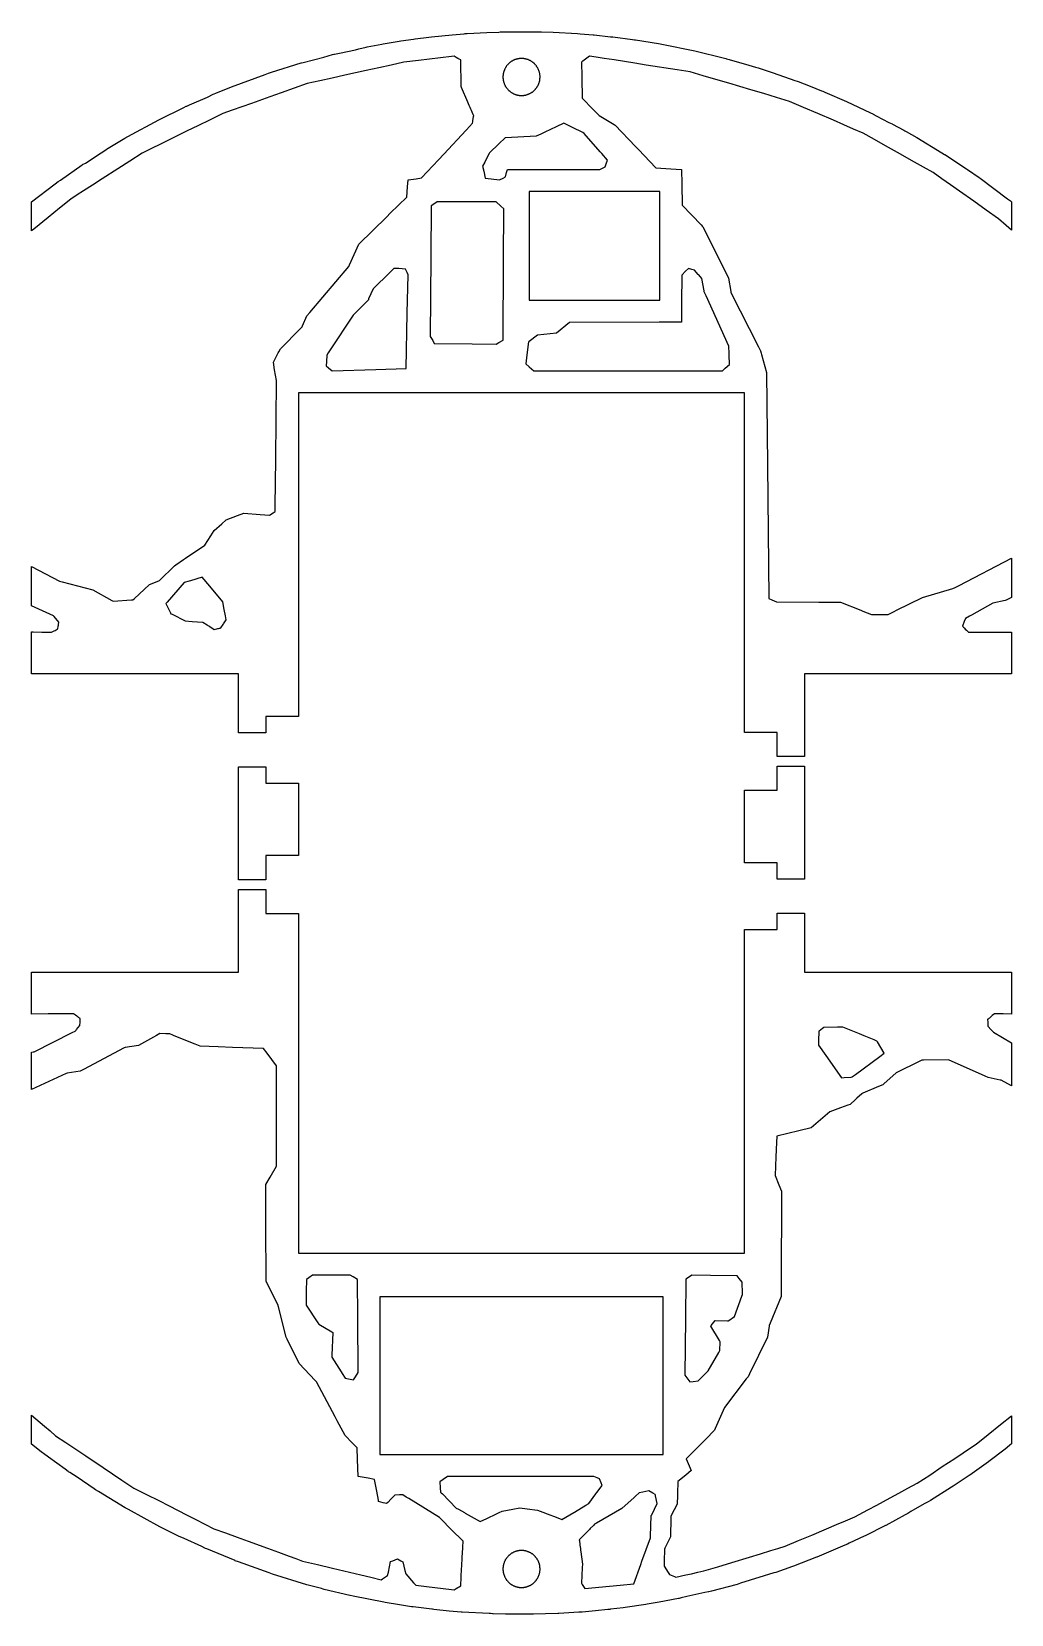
# Model space of a CAD drawing. Header units: millimetres. Extents: x -45 to 45, y -73 to 73.
import ezdxf

# ---------------------------------------------------------------- set-up
doc = ezdxf.new("R2010")
doc.units = ezdxf.units.MM
doc.layers.add('lower', color=7, linetype='Continuous')

msp = doc.modelspace()

# ---------------------------------------------------------------- linework, layer by layer
at = {"layer": 'lower'}
for points in [[(-42.83, 58.69), (-42.56, 58.89), (-42.36, 59.03), (-40.37, 60.42), (-40.33, 60.45), (-40.05, 60.6), (-38.62, 61.52), (-38.19, 61.82), (-38.03, 61.92), (-37.96, 61.96), (-36.44, 62.87), (-36.15, 63.02), (-33.33, 64.57), (-31.03, 65.7), (-30.79, 65.82), (-30.75, 65.83), (-30.49, 65.93), (-28.86, 66.66), (-28.31, 66.92), (-28.22, 66.96), (-28.07, 67.02), (-26.65, 67.6), (-23.56, 68.73), (-23.24, 68.85), (-22.96, 68.94), (-20.24, 69.79), (-20.22, 69.79), (-20.06, 69.82), (-18.15, 70.33), (-17.36, 70.56), (-17.23, 70.59), (-17.18, 70.6), (-16.87, 70.66), (-16.71, 70.68), (-15.26, 71), (-14.93, 71.09), (-14.28, 71.24), (-14.17, 71.27), (-12.84, 71.52), (-12.7, 71.55), (-11.25, 71.79), (-11.1, 71.81), (-9.91, 71.98), (-9.79, 72), (-9.76, 72), (-8.51, 72.16), (-8.28, 72.19), (-6.37, 72.38), (-5.28, 72.47), (-5.19, 72.48), (-4.99, 72.49), (-3.18, 72.59), (-2.07, 72.63), (-1.95, 72.64), (-0.85, 72.66), (-0.74, 72.66), (0.38, 72.66), (0.49, 72.66), (1.6, 72.65), (1.72, 72.64), (1.83, 72.64), (2.92, 72.61), (5.15, 72.48), (5.38, 72.46), (6.57, 72.37), (6.69, 72.36), (8.19, 72.2), (8.35, 72.18), (8.38, 72.18), (10.19, 71.94), (10.37, 71.92), (10.47, 71.9), (12.58, 71.57), (12.89, 71.5), (15.92, 70.9), (15.93, 70.89), (18.64, 70.23), (18.78, 70.2), (18.82, 70.18), (19.09, 70.09), (20.89, 69.57), (21.51, 69.41), (21.61, 69.38), (21.75, 69.33), (23.12, 68.89), (25.11, 68.18), (25.31, 68.11), (25.43, 68.07), (26.53, 67.65), (27.56, 67.23), (27.67, 67.19), (27.87, 67.1), (29.87, 66.24), (32.05, 65.21), (32.27, 65.11), (32.31, 65.08), (32.58, 64.93), (33.73, 64.33), (34.04, 64.2), (34.09, 64.17), (35.11, 63.62), (35.22, 63.56), (35.33, 63.5), (36.33, 62.93), (38.61, 61.55), (38.87, 61.39), (38.89, 61.38), (40.89, 60.06), (40.98, 60), (42.03, 59.27), (42.14, 59.2), (44.65, 57.32), (44.91, 57.13), (45, 57.05), (45, 54.44), (44.52, 54.86), (43.83, 55.46), (42.68, 56.28), (41.54, 57.09), (40.24, 58.01), (39.4, 58.6), (38.61, 59.16), (37.82, 59.72), (36.93, 60.22), (36.39, 60.53), (35.84, 60.84), (34.82, 61.41), (33.44, 62.19), (32.42, 62.76), (31.39, 63.34), (30.5, 63.72), (29.6, 64.11), (28.66, 64.52), (27.21, 65.15), (25.92, 65.7), (24.63, 66.26), (23.43, 66.62), (22.26, 66.97), (21.07, 67.32), (19.04, 67.92), (17.86, 68.27), (16.68, 68.62), (15.49, 68.97), (14.29, 69.16), (11.46, 69.6), (10.42, 69.76), (9.45, 69.91), (8.52, 70.06), (7.6, 70.2), (7.03, 70.29), (6.46, 70.38), (6.26, 70.41), (6.01, 70.23), (5.89, 70.14), (5.76, 70.05), (5.64, 69.96), (5.58, 69.92), (5.51, 69.87), (5.54, 68.5), (5.54, 68.33), (5.54, 68.17), (5.54, 68.01), (5.55, 67.86), (5.55, 67.71), (5.55, 67.56), (5.56, 67.42), (5.56, 67.28), (5.56, 67.14), (5.56, 67), (5.57, 66.86), (5.57, 66.72), (5.57, 66.63), (5.57, 66.54), (6.59, 65.52), (6.65, 65.45), (6.99, 65.11), (7.14, 64.96), (8.5, 64.15), (8.6, 64.08), (10.47, 62.13), (10.74, 61.84), (12.33, 60.17), (13.73, 60.07), (14.7, 60), (14.73, 58.66), (14.77, 56.72), (16.5, 54.92), (16.64, 54.78), (16.66, 54.75), (18.85, 50.36), (19.02, 50.02), (19.22, 48.79), (19.23, 48.7), (21.76, 43.73), (21.96, 43.34), (22.02, 43.15), (22.06, 43.01), (22.51, 41.38), (22.59, 32.9), (22.71, 20.6), (23, 20.48), (23.43, 20.3), (27.31, 20.29), (27.74, 20.29), (29.3, 20.29), (31.16, 19.55), (31.36, 19.46), (32.16, 19.15), (32.79, 19.15), (33.69, 19.15), (34.24, 19.42), (34.46, 19.53), (36.83, 20.71), (39.62, 21.54), (39.84, 21.61), (40.22, 21.81), (45, 24.33), (45, 20.7), (44.65, 20.52), (44.51, 20.45), (44.42, 20.43), (43.3, 20.19), (41.33, 19.09), (41.15, 18.99), (40.8, 18.79), (40.67, 18.5), (40.5, 18.08), (40.54, 18.04), (40.54, 18.04), (40.56, 18.02), (40.58, 17.99), (40.63, 17.95), (40.69, 17.89), (40.77, 17.81), (40.88, 17.7), (41.06, 17.52), (43.38, 17.53), (45, 17.53), (45, 13.7), (26, 13.7), (26, 11.75), (26, 11.68), (26, 11.61), (26, 10.31), (26, 10.21), (26, 10.11), (26, 10), (26, 9.25), (26, 9.14), (26, 9.03), (26, 8.57), (26, 8.46), (26, 8.35), (26, 8.23), (26, 7.96), (26, 7.85), (26, 7.74), (26, 7.63), (26, 7.47), (26, 7.36), (26, 7.26), (26, 7.15), (26, 7.06), (26, 6.95), (26, 6.85), (26, 6.8), (26, 6.7), (26, 6.6), (26, 6.51), (26, 6.48), (26, 6.39), (26, 6.3), (26, 6.29), (26, 6.2), (26, 6.11), (26, 6.1), (23.71, 6.1), (23.5, 6.1), (23.5, 6.11), (23.5, 6.19), (23.5, 6.19), (23.5, 6.28), (23.5, 6.28), (23.5, 6.37), (23.5, 6.38), (23.5, 6.46), (23.5, 6.48), (23.5, 6.56), (23.5, 6.58), (23.5, 6.66), (23.5, 6.69), (23.5, 6.77), (23.5, 6.8), (23.5, 6.88), (23.5, 6.93), (23.5, 7), (23.5, 7.06), (23.5, 7.13), (23.5, 7.21), (23.5, 7.28), (23.5, 7.37), (23.5, 7.43), (23.5, 7.55), (23.5, 7.61), (23.5, 7.76), (23.5, 7.8), (23.5, 7.99), (23.5, 8.02), (23.5, 8.26), (23.5, 8.27), (23.5, 8.32), (21.09, 8.32), (20.5, 8.32), (20.5, 8.79), (20.5, 9.36), (20.5, 9.91), (20.5, 10.44), (20.5, 10.94), (20.5, 11.42), (20.5, 28.69), (20.5, 28.87), (20.5, 29), (20.5, 29.11), (20.5, 29.19), (20.5, 29.26), (20.5, 29.31), (20.5, 29.36), (20.5, 29.4), (20.5, 29.43), (20.5, 29.46), (20.5, 29.48), (20.5, 29.51), (20.5, 29.52), (20.5, 29.54), (20.5, 29.56), (20.5, 29.57), (20.5, 29.58), (20.5, 29.59), (20.5, 29.6), (20.5, 29.61), (20.5, 29.61), (20.5, 29.95), (20.5, 39.5), (12.74, 39.5), (0.8, 39.5), (0.59, 39.5), (-20.5, 39.5), (-20.5, 29.95), (-20.5, 29.54), (-20.5, 29.52), (-20.5, 29.51), (-20.5, 29.5), (-20.5, 29.48), (-20.5, 29.46), (-20.5, 29.43), (-20.5, 29.4), (-20.5, 29.37), (-20.5, 29.33), (-20.5, 29.28), (-20.5, 29.22), (-20.5, 29.15), (-20.5, 29.06), (-20.5, 28.93), (-20.5, 28.77), (-20.5, 28.53), (-20.5, 28.17), (-20.5, 27.54), (-20.5, 26.2), (-20.5, 21.37), (-20.5, 9.77), (-22.16, 9.77), (-23.5, 9.77), (-23.5, 9.44), (-23.5, 9.34), (-23.5, 8.98), (-23.5, 8.8), (-23.5, 8.65), (-23.5, 8.44), (-23.5, 8.4), (-23.5, 8.28), (-24.6, 8.28), (-26, 8.28), (-26, 8.36), (-26, 8.4), (-26, 8.59), (-26, 8.76), (-26, 8.92), (-26, 9.24), (-26, 9.44), (-26, 9.63), (-26, 9.79), (-26, 10.82), (-26, 11), (-26, 11.15), (-26, 11.29), (-26, 13.7), (-45, 13.7), (-45, 17.55), (-44.86, 17.55), (-44.05, 17.53), (-43.18, 17.51), (-42.99, 17.61), (-42.92, 17.65), (-42.85, 17.69), (-42.74, 17.75), (-42.65, 17.8), (-42.58, 17.83), (-42.55, 18.08), (-42.54, 18.16), (-42.54, 18.2), (-42.54, 18.22), (-42.51, 18.43), (-42.94, 18.96), (-42.97, 19), (-42.98, 19.01), (-45, 19.93), (-45, 23.56), (-42.43, 22.2), (-42.21, 22.14), (-39.37, 21.41), (-37.64, 20.44), (-37.51, 20.37), (-35.82, 20.48), (-35.69, 20.49), (-35.58, 20.59), (-34.18, 21.91), (-33.33, 22.25), (-33.26, 22.28), (-31.87, 23.6), (-31.76, 23.71), (-31.05, 24.19), (-30.86, 24.31), (-29.1, 25.5), (-28.55, 26.37), (-28.23, 26.86), (-27.53, 27.48), (-27.13, 27.83), (-26.09, 28.22), (-25.5, 28.45), (-24, 28.34), (-23.16, 28.28), (-22.82, 28.48), (-22.62, 28.6), (-22.62, 29.08), (-22.58, 33.42), (-22.51, 40.63), (-22.68, 41.61), (-22.79, 42.3), (-22.34, 43.16), (-22.3, 43.25), (-22.15, 43.53), (-20.3, 45.42), (-20.15, 45.56), (-20.12, 45.64), (-19.72, 46.56), (-19.44, 46.88), (-15.85, 51.09), (-15.79, 51.24), (-14.93, 53.15), (-12.37, 55.67), (-12.05, 55.98), (-10.54, 57.47), (-10.46, 58.41), (-10.4, 59.05), (-9.68, 59.15), (-9.18, 59.23), (-7.63, 60.89), (-7.14, 61.41), (-5.08, 63.62), (-5.05, 63.66), (-4.5, 64.25), (-4.48, 64.38), (-4.46, 64.47), (-4.4, 64.86), (-4.39, 64.95), (-4.43, 65.03), (-4.47, 65.12), (-4.53, 65.27), (-4.6, 65.42), (-4.66, 65.56), (-4.73, 65.71), (-4.8, 65.87), (-4.86, 66.02), (-4.93, 66.18), (-5.52, 67.52), (-5.53, 67.64), (-5.53, 67.77), (-5.53, 67.89), (-5.54, 68.01), (-5.54, 68.14), (-5.54, 68.26), (-5.54, 68.39), (-5.55, 68.52), (-5.55, 68.65), (-5.55, 68.79), (-5.56, 68.92), (-5.56, 69.07), (-5.58, 70.06), (-5.72, 70.14), (-5.85, 70.21), (-5.99, 70.29), (-6.2, 70.41), (-6.42, 70.39), (-7.43, 70.27), (-8.44, 70.14), (-9.47, 70.02), (-10.8, 69.86), (-11.96, 69.6), (-13.11, 69.35), (-14.26, 69.09), (-16.23, 68.66), (-17.38, 68.4), (-18.53, 68.15), (-19.69, 67.89), (-20.89, 67.47), (-22.08, 67.05), (-23.11, 66.68), (-24.8, 66.08), (-25.69, 65.77), (-26.57, 65.46), (-27.45, 65.14), (-28.59, 64.58), (-29.73, 64.02), (-30.7, 63.54), (-32.31, 62.75), (-33.16, 62.33), (-34, 61.92), (-34.84, 61.51), (-35.97, 60.78), (-37.09, 60.06), (-38.51, 59.15), (-39.41, 58.58), (-40.25, 58.04), (-40.82, 57.67), (-41.41, 57.29), (-42.45, 56.45), (-43.49, 55.61), (-44.8, 54.54), (-45, 54.38), (-45, 57.04), (-42.83, 58.69)], [(-1.29, 69.6), (-1.32, 69.57), (-1.35, 69.54), (-1.37, 69.51), (-1.4, 69.47), (-1.42, 69.44), (-1.44, 69.4), (-1.46, 69.37), (-1.48, 69.33), (-1.5, 69.29), (-1.52, 69.25), (-1.54, 69.22), (-1.56, 69.18), (-1.57, 69.14), (-1.59, 69.1), (-1.6, 69.06), (-1.62, 69.02), (-1.63, 68.98), (-1.64, 68.94), (-1.65, 68.9), (-1.66, 68.86), (-1.67, 68.82), (-1.68, 68.77), (-1.68, 68.73), (-1.69, 68.69), (-1.69, 68.65), (-1.7, 68.6), (-1.7, 68.57), (-1.7, 68.52), (-1.7, 68.48), (-1.7, 68.44), (-1.7, 68.4), (-1.69, 68.35), (-1.69, 68.31), (-1.68, 68.27), (-1.68, 68.23), (-1.67, 68.18), (-1.66, 68.15), (-1.65, 68.1), (-1.64, 68.06), (-1.63, 68.02), (-1.62, 67.98), (-1.6, 67.94), (-1.59, 67.9), (-1.58, 67.86), (-1.56, 67.82), (-1.54, 67.78), (-1.52, 67.75), (-1.5, 67.71), (-1.49, 67.67), (-1.46, 67.63), (-1.44, 67.6), (-1.42, 67.56), (-1.4, 67.53), (-1.37, 67.49), (-1.35, 67.46), (-1.32, 67.43), (-1.29, 67.4), (-1.26, 67.36), (-1.24, 67.33), (-1.2, 67.3), (-1.18, 67.27), (-1.14, 67.24), (-1.11, 67.22), (-1.08, 67.19), (-1.05, 67.16), (-1.01, 67.14), (-0.98, 67.11), (-0.94, 67.09), (-0.91, 67.06), (-0.87, 67.04), (-0.84, 67.02), (-0.8, 67), (-0.76, 66.98), (-0.72, 66.96), (-0.69, 66.95), (-0.65, 66.93), (-0.61, 66.91), (-0.57, 66.9), (-0.53, 66.88), (-0.49, 66.87), (-0.45, 66.86), (-0.41, 66.85), (-0.37, 66.84), (-0.32, 66.83), (-0.28, 66.82), (-0.24, 66.82), (-0.2, 66.81), (-0.16, 66.81), (-0.12, 66.8), (-0.07, 66.8), (-0.03, 66.8), (0.01, 66.8), (0.05, 66.8), (0.1, 66.8), (0.14, 66.81), (0.18, 66.81), (0.22, 66.81), (0.26, 66.82), (0.3, 66.83), (0.35, 66.84), (0.39, 66.84), (0.43, 66.86), (0.47, 66.87), (0.51, 66.88), (0.55, 66.89), (0.59, 66.91), (0.63, 66.92), (0.67, 66.94), (0.71, 66.95), (0.75, 66.97), (0.78, 66.99), (0.82, 67.01), (0.86, 67.03), (0.89, 67.05), (0.93, 67.08), (0.96, 67.1), (1, 67.12), (1.03, 67.15), (1.06, 67.17), (1.1, 67.2), (1.13, 67.23), (1.16, 67.26), (1.19, 67.29), (1.22, 67.32), (1.25, 67.35), (1.28, 67.38), (1.3, 67.41), (1.33, 67.45), (1.36, 67.48), (1.38, 67.51), (1.41, 67.55), (1.43, 67.58), (1.45, 67.62), (1.47, 67.66), (1.49, 67.69), (1.52, 67.73), (1.53, 67.76), (1.55, 67.81), (1.57, 67.84), (1.58, 67.88), (1.6, 67.92), (1.61, 67.96), (1.63, 68), (1.64, 68.04), (1.65, 68.08), (1.66, 68.13), (1.67, 68.16), (1.67, 68.21), (1.68, 68.25), (1.69, 68.29), (1.69, 68.33), (1.69, 68.38), (1.7, 68.42), (1.7, 68.46), (1.7, 68.5), (1.7, 68.54), (1.7, 68.58), (1.7, 68.62), (1.69, 68.67), (1.69, 68.7), (1.68, 68.75), (1.68, 68.79), (1.67, 68.83), (1.66, 68.87), (1.65, 68.91), (1.64, 68.95), (1.63, 68.99), (1.62, 69.03), (1.6, 69.07), (1.59, 69.11), (1.57, 69.15), (1.56, 69.18), (1.54, 69.22), (1.52, 69.26), (1.5, 69.3), (1.48, 69.33), (1.46, 69.37), (1.44, 69.4), (1.42, 69.44), (1.39, 69.47), (1.37, 69.51), (1.34, 69.54), (1.32, 69.58), (1.29, 69.6), (1.26, 69.64), (1.25, 69.65), (1.23, 69.67), (1.2, 69.7), (1.18, 69.73), (1.15, 69.76), (1.12, 69.78), (1.09, 69.81), (1.06, 69.83), (1.04, 69.84), (1.01, 69.87), (0.99, 69.88), (0.97, 69.9), (0.93, 69.92), (0.91, 69.93), (0.88, 69.96), (0.86, 69.97), (0.83, 69.98), (0.8, 70), (0.77, 70.01), (0.75, 70.02), (0.71, 70.04), (0.69, 70.05), (0.65, 70.07), (0.62, 70.08), (0.6, 70.09), (0.56, 70.11), (0.53, 70.11), (0.51, 70.12), (0.47, 70.13), (0.44, 70.14), (0.4, 70.15), (0.37, 70.16), (0.35, 70.16), (0.3, 70.17), (0.28, 70.18), (0.23, 70.18), (0.21, 70.19), (0.18, 70.19), (0.13, 70.19), (0.11, 70.2), (0.06, 70.2), (0.04, 70.2), (-0.01, 70.2), (-0.04, 70.2), (-0.06, 70.2), (-0.1, 70.2), (-0.12, 70.2), (-0.14, 70.19), (-0.19, 70.19), (-0.22, 70.19), (-0.25, 70.18), (-0.29, 70.18), (-0.32, 70.17), (-0.36, 70.16), (-0.39, 70.15), (-0.43, 70.14), (-0.46, 70.14), (-0.49, 70.13), (-0.53, 70.11), (-0.56, 70.1), (-0.6, 70.09), (-0.63, 70.08), (-0.67, 70.06), (-0.7, 70.05), (-0.74, 70.03), (-0.77, 70.01), (-0.8, 70), (-0.84, 69.98), (-0.87, 69.96), (-0.91, 69.94), (-0.94, 69.92), (-0.97, 69.89), (-1, 69.87), (-1.04, 69.85), (-1.06, 69.83), (-1.09, 69.81), (-1.12, 69.78), (-1.14, 69.76), (-1.17, 69.73), (-1.2, 69.7), (-1.23, 69.67), (-1.26, 69.64), (-1.29, 69.6)], [(7.22, 61.64), (5.77, 63.32), (5.62, 63.4), (5.21, 63.61), (5.11, 63.66), (3.9, 64.27), (3.18, 63.93), (2.14, 63.43), (1.78, 63.26), (1.36, 63.06), (-0.33, 62.98), (-1.5, 62.92), (-2.09, 62.35), (-2.95, 61.52), (-2.98, 61.46), (-3.33, 60.77), (-3.38, 60.68), (-3.57, 60.31), (-3.47, 59.86), (-3.33, 59.21), (-2.79, 59.15), (-2.02, 59.06), (-1.69, 59.22), (-1.46, 59.33), (-1.37, 59.72), (-1.3, 60), (2.18, 60.01), (7.21, 60.01), (7.5, 60.16), (7.69, 60.26), (7.77, 60.51), (7.89, 60.86), (7.37, 61.46), (7.22, 61.64)], [(-8.31, 56.66), (-8.34, 51.99), (-8.39, 44.68), (-8.16, 44.29), (-8.01, 44.04), (-4.54, 43.99), (-2.32, 43.96), (-2.07, 44.11), (-1.69, 44.34), (-1.64, 51.7), (-1.61, 56.4), (-1.89, 56.65), (-2.32, 57.04), (-4.44, 57.04), (-7.75, 57.04), (-7.97, 56.89), (-8.31, 56.66)], [(12.7, 48.05), (12.7, 58), (5.6, 58), (0.7, 58), (0.7, 48.05), (0.7, 48), (0.76, 48), (12.7, 48), (12.7, 48.05)], [(-15.47, 46.62), (-17.57, 43.44), (-17.75, 43.18), (-17.89, 42.95), (-17.92, 42.39), (-17.94, 41.99), (-17.72, 41.8), (-17.4, 41.52), (-13.38, 41.64), (-10.61, 41.72), (-10.49, 46.81), (-10.41, 50.32), (-10.51, 50.54), (-10.65, 50.86), (-11.28, 50.9), (-11.72, 50.92), (-11.95, 50.7), (-12.09, 50.56), (-13.64, 49.05), (-14.04, 48.13), (-14.07, 48.05), (-15.36, 46.72), (-15.47, 46.62)], [(1.46, 44.79), (0.7, 44.22), (0.7, 44.22), (0.63, 44.17), (0.5, 42.98), (0.41, 42.15), (0.7, 41.89), (0.7, 41.89), (1.12, 41.51), (12.64, 41.51), (12.73, 41.51), (18.46, 41.51), (18.72, 41.75), (19.1, 42.09), (19.08, 43), (19.08, 43.12), (19.06, 43.78), (16.95, 48.42), (16.78, 48.78), (16.77, 48.87), (16.58, 50), (16.29, 50.32), (16.24, 50.37), (15.88, 50.77), (15.66, 50.83), (15.34, 50.91), (15.08, 50.66), (14.72, 50.3), (14.71, 47.76), (14.7, 46), (12.71, 45.99), (12.66, 45.99), (4.4, 45.96), (4.4, 45.96), (3.2, 44.99), (1.47, 44.79), (1.46, 44.79)], [(-30.24, 18.51), (-29.27, 18.43), (-28.89, 18.2), (-28.85, 18.17), (-28.8, 18.14), (-28.73, 18.1), (-28.64, 18.04), (-28.22, 17.78), (-27.98, 17.83), (-27.9, 17.85), (-27.83, 17.87), (-27.75, 17.88), (-27.68, 17.9), (-27.62, 17.91), (-27.4, 18.24), (-27.37, 18.29), (-27.14, 18.64), (-27.2, 19.01), (-27.31, 19.61), (-27.43, 20.3), (-28.64, 21.75), (-29.33, 22.56), (-30.41, 22.24), (-30.53, 22.21), (-30.99, 22.07), (-32.55, 20.29), (-32.67, 20.16), (-32.25, 19.29), (-32.22, 19.22), (-32.19, 19.21), (-32.1, 19.16), (-30.91, 18.57), (-30.24, 18.51)], [(-20.5, 0.49), (-20.5, -0.29), (-20.5, -1.47), (-20.5, -1.8), (-20.5, -3), (-21.09, -3), (-23.5, -3), (-23.5, -3.05), (-23.5, -3.06), (-23.5, -3.3), (-23.5, -3.33), (-23.5, -3.52), (-23.5, -3.56), (-23.5, -3.71), (-23.5, -3.77), (-23.5, -3.89), (-23.5, -3.95), (-23.5, -4.04), (-23.5, -4.11), (-23.5, -4.19), (-23.5, -4.26), (-23.5, -4.32), (-23.5, -4.39), (-23.5, -4.44), (-23.5, -4.52), (-23.5, -4.55), (-23.5, -4.63), (-23.5, -4.66), (-23.5, -4.74), (-23.5, -4.76), (-23.5, -4.84), (-23.5, -4.86), (-23.5, -4.94), (-23.5, -4.95), (-23.5, -5.04), (-23.5, -5.04), (-23.5, -5.13), (-23.5, -5.13), (-23.5, -5.21), (-23.5, -5.21), (-23.5, -5.22), (-23.71, -5.22), (-26, -5.22), (-26, -5.21), (-26, -5.14), (-26, -5.07), (-26, -5.01), (-26, -4.94), (-26, -4.88), (-26, -4.83), (-26, -4.78), (-26, -4.73), (-26, -4.68), (-26, -3.99), (-26, -0.56), (-26, -0.27), (-26, 0.12), (-26, 0.48), (-26, 0.84), (-26, 1.27), (-26, 1.58), (-26, 2.09), (-26, 2.35), (-26, 2.95), (-26, 3.14), (-26, 3.83), (-26, 3.95), (-26, 4.75), (-26, 4.78), (-26, 5.16), (-24.9, 5.16), (-23.5, 5.16), (-23.5, 5), (-23.5, 4.92), (-23.5, 4.64), (-23.5, 4.27), (-23.5, 4.1), (-23.5, 3.67), (-21.84, 3.67), (-20.5, 3.67), (-20.5, 2.8), (-20.5, 2.52), (-20.5, 1.25), (-20.5, 0.49)], [(26, 5.14), (26, 5.07), (26, 5.01), (26, 4.94), (26, 4.88), (26, 4.83), (26, 4.78), (26, 4.73), (26, 4.68), (26, 3.99), (26, 0.56), (26, 0.27), (26, -0.12), (26, -0.48), (26, -0.84), (26, -1.27), (26, -1.58), (26, -2.09), (26, -2.35), (26, -2.95), (26, -3.14), (26, -3.83), (26, -3.95), (26, -4.75), (26, -4.78), (26, -5.16), (24.6, -5.16), (23.5, -5.16), (23.5, -5.04), (23.5, -5), (23.5, -4.79), (23.5, -4.64), (23.5, -4.46), (23.5, -4.1), (23.5, -4), (23.5, -3.67), (22.16, -3.67), (20.5, -3.67), (20.5, -2.8), (20.5, -2.52), (20.5, -1.25), (20.5, -0.49), (20.5, 0.29), (20.5, 1.47), (20.5, 1.8), (20.5, 3), (22.91, 3), (23.5, 3), (23.5, 3.06), (23.5, 3.06), (23.5, 3.33), (23.5, 3.36), (23.5, 3.56), (23.5, 3.61), (23.5, 3.77), (23.5, 3.82), (23.5, 3.95), (23.5, 4.01), (23.5, 4.11), (23.5, 4.18), (23.5, 4.26), (23.5, 4.32), (23.5, 4.39), (23.5, 4.47), (23.5, 4.52), (23.5, 4.55), (23.5, 4.63), (23.5, 4.66), (23.5, 4.74), (23.5, 4.76), (23.5, 4.84), (23.5, 4.86), (23.5, 4.94), (23.5, 5.03), (23.5, 5.04), (23.5, 5.12), (23.5, 5.13), (23.5, 5.13), (23.5, 5.21), (23.5, 5.22), (23.71, 5.22), (26, 5.22), (26, 5.21), (26, 5.14)], [(23.19, -68.86), (20.12, -69.81), (19.81, -69.91), (17.46, -70.53), (17.22, -70.59), (17.17, -70.61), (16.84, -70.66), (15.18, -71.04), (14.67, -71.16), (14.49, -71.2), (14.41, -71.22), (12.65, -71.55), (11.54, -71.74), (11.43, -71.76), (9.52, -72.03), (9.33, -72.06), (8.17, -72.2), (8.1, -72.21), (7.93, -72.23), (6.8, -72.34), (5.57, -72.45), (5.44, -72.46), (5.26, -72.47), (3.44, -72.58), (3.33, -72.59), (2.19, -72.63), (1.11, -72.65), (1.04, -72.66), (0.89, -72.66), (-0.22, -72.66), (-1.36, -72.65), (-1.48, -72.65), (-2.59, -72.62), (-2.66, -72.61), (-2.84, -72.6), (-2.96, -72.6), (-5.44, -72.46), (-5.55, -72.45), (-6.65, -72.36), (-8.04, -72.22), (-8.18, -72.2), (-8.23, -72.2), (-9.95, -71.98), (-10.11, -71.96), (-11.22, -71.79), (-12.51, -71.58), (-12.65, -71.55), (-15.46, -70.99), (-15.75, -70.94), (-15.77, -70.93), (-18.12, -70.37), (-18.22, -70.34), (-18.36, -70.3), (-19.72, -69.94), (-22.87, -68.96), (-23.19, -68.86), (-26, -67.85), (-26.29, -67.74), (-26.31, -67.73), (-28.91, -66.66), (-29.03, -66.61), (-29.08, -66.59), (-29.36, -66.44), (-30.99, -65.7), (-31.52, -65.47), (-31.68, -65.39), (-31.75, -65.36), (-33.22, -64.63), (-36.11, -63.05), (-36.41, -62.89), (-38.87, -61.38), (-39.13, -61.23), (-39.14, -61.22), (-39.25, -61.13), (-40.82, -60.08), (-41.5, -59.65), (-41.6, -59.58), (-41.65, -59.54), (-41.92, -59.33), (-43.44, -58.22), (-43.92, -57.88), (-44, -57.83), (-44.13, -57.73), (-45, -57.05), (-45, -54.36), (-44.6, -54.71), (-43.81, -55.39), (-43.31, -55.82), (-42.81, -56.26), (-41.86, -56.89), (-40.93, -57.51), (-40.02, -58.12), (-38.44, -59.17), (-37.57, -59.76), (-36.7, -60.34), (-36.15, -60.7), (-35.6, -61.07), (-34.46, -61.65), (-33.33, -62.22), (-32.37, -62.71), (-30.77, -63.52), (-29.92, -63.95), (-29.09, -64.38), (-28.25, -64.8), (-27.18, -65.19), (-26.13, -65.57), (-25.1, -65.95), (-23.32, -66.6), (-22.32, -66.96), (-21.33, -67.33), (-20.72, -67.55), (-20.11, -67.77), (-18.73, -68.1), (-17.36, -68.42), (-15.8, -68.79), (-14.75, -69.04), (-13.83, -69.26), (-12.9, -69.49), (-12.77, -69.41), (-12.3, -69.1), (-12.23, -68.78), (-12.04, -67.82), (-11.83, -67.74), (-11.61, -67.65), (-11.38, -67.56), (-11.07, -67.75), (-10.91, -67.85), (-10.72, -68.64), (-10.64, -68.95), (-9.92, -69.77), (-9.72, -69.99), (-8.74, -70.11), (-7.96, -70.2), (-7.19, -70.29), (-6.42, -70.39), (-6.2, -70.41), (-5.99, -70.29), (-5.85, -70.21), (-5.72, -70.14), (-5.58, -70.06), (-5.5, -68.45), (-5.49, -68.27), (-5.48, -68.09), (-5.47, -67.92), (-5.46, -67.76), (-5.45, -67.6), (-5.44, -67.44), (-5.44, -67.29), (-5.43, -67.14), (-5.42, -66.99), (-5.41, -66.85), (-5.4, -66.71), (-5.4, -66.57), (-5.39, -66.43), (-5.38, -66.29), (-5.37, -66.15), (-5.37, -66.05), (-5.36, -65.95), (-6.45, -64.87), (-6.52, -64.8), (-7.32, -64), (-7.54, -63.78), (-10.34, -62.04), (-10.58, -61.89), (-10.9, -61.69), (-11.2, -61.7), (-11.63, -61.72), (-11.98, -62.07), (-12.29, -62.39), (-12.4, -62.5), (-12.71, -62.41), (-13.13, -62.29), (-13.15, -62.19), (-13.29, -61.36), (-13.49, -60.27), (-14.1, -60.16), (-15, -60), (-15.06, -58.44), (-15.1, -57.37), (-15.55, -56.91), (-16.2, -56.25), (-16.92, -54.9), (-17.12, -54.54), (-18.84, -51.31), (-18.96, -51.18), (-20.43, -49.62), (-21.54, -47.39), (-21.63, -47.22), (-22.33, -44.43), (-22.38, -44.22), (-22.84, -43.31), (-22.91, -43.16), (-23.45, -42.1), (-23.48, -36.84), (-23.5, -33.2), (-23.1, -32.51), (-22.51, -31.52), (-22.51, -29.26), (-22.51, -26.54), (-22.51, -25.22), (-22.51, -23.7), (-22.51, -22.29), (-23.37, -21.15), (-23.71, -20.72), (-26.54, -20.61), (-27.86, -20.55), (-29.53, -20.49), (-29.98, -20.31), (-31.9, -19.53), (-32.04, -19.48), (-32.32, -19.37), (-32.68, -19.36), (-33.21, -19.34), (-33.38, -19.43), (-33.52, -19.51), (-35.18, -20.42), (-36.42, -20.62), (-36.51, -20.64), (-40.24, -22.65), (-40.53, -22.8), (-41.74, -22.98), (-41.83, -23), (-45, -24.46), (-45, -21.03), (-44.86, -21.01), (-44.77, -21), (-41.27, -19.25), (-41, -19.11), (-40.91, -19.01), (-40.88, -18.97), (-40.56, -18.6), (-40.55, -18.3), (-40.55, -18.26), (-40.55, -17.96), (-40.58, -17.94), (-40.62, -17.9), (-40.68, -17.86), (-40.75, -17.81), (-40.84, -17.74), (-40.96, -17.65), (-41.15, -17.51), (-42.33, -17.52), (-43.48, -17.53), (-45, -17.55), (-45, -13.7), (-36.91, -13.7), (-26, -13.7), (-26, -13.35), (-26, -13.33), (-26, -13.32), (-26, -11.34), (-26, -11.27), (-26, -11.18), (-26, -11.09), (-26, -9.99), (-26, -9.89), (-26, -9.78), (-26, -9.12), (-26, -9.02), (-26, -8.91), (-26, -8.79), (-26, -8.39), (-26, -8.29), (-26, -8.17), (-26, -7.92), (-26, -7.82), (-26, -7.71), (-26, -7.6), (-26, -7.45), (-26, -7.34), (-26, -7.24), (-26, -7.13), (-26, -7.05), (-26, -6.95), (-26, -6.84), (-26, -6.79), (-26, -6.7), (-26, -6.6), (-26, -6.5), (-26, -6.48), (-26, -6.39), (-26, -6.3), (-26, -6.29), (-26, -6.2), (-26, -6.11), (-26, -6.1), (-25.79, -6.1), (-23.5, -6.1), (-23.5, -6.11), (-23.5, -6.11), (-23.5, -6.19), (-23.5, -6.19), (-23.5, -6.2), (-23.5, -6.28), (-23.5, -6.29), (-23.5, -6.38), (-23.5, -6.39), (-23.5, -6.48), (-23.5, -6.56), (-23.5, -6.58), (-23.5, -6.6), (-23.5, -6.69), (-23.5, -6.72), (-23.5, -6.8), (-23.5, -6.88), (-23.5, -6.93), (-23.5, -6.99), (-23.5, -7.06), (-23.5, -7.14), (-23.5, -7.21), (-23.5, -7.31), (-23.5, -7.37), (-23.5, -7.5), (-23.5, -7.55), (-23.5, -7.71), (-23.5, -7.76), (-23.5, -7.96), (-23.5, -7.99), (-23.5, -8.02), (-23.5, -8.26), (-23.5, -8.32), (-22.91, -8.32), (-20.5, -8.32), (-20.5, -8.37), (-20.5, -8.61), (-20.5, -8.81), (-20.5, -8.98), (-20.5, -9.13), (-20.5, -9.24), (-20.5, -18.35), (-20.5, -19.62), (-20.5, -25.22), (-20.5, -29.81), (-20.5, -29.87), (-20.5, -29.95), (-20.5, -39.5), (-20.29, -39.5), (20.5, -39.5), (20.5, -29.95), (20.5, -29.87), (20.5, -29.81), (20.5, -26.48), (20.5, -19.68), (20.5, -11.19), (20.5, -11.13), (20.5, -11.05), (20.5, -10.95), (20.5, -10.84), (20.5, -10.71), (20.5, -10.56), (20.5, -10.38), (20.5, -10.17), (20.5, -9.93), (20.5, -9.77), (21.84, -9.77), (23.5, -9.77), (23.5, -9.34), (23.5, -9.17), (23.5, -8.8), (23.5, -8.52), (23.5, -8.44), (23.5, -8.28), (24.9, -8.28), (26, -8.28), (26, -8.39), (26, -8.56), (26, -8.73), (26, -8.93), (26, -9.14), (26, -9.33), (26, -9.49), (26, -10.24), (26, -10.44), (26, -10.62), (26, -10.77), (26, -13.08), (26, -13.13), (26, -13.17), (26, -13.21), (26, -13.7), (36.91, -13.7), (45, -13.7), (45, -17.54), (44.25, -17.53), (43.46, -17.51), (43.25, -17.68), (43.14, -17.78), (43.05, -17.85), (42.98, -17.91), (42.92, -17.96), (42.89, -17.99), (42.86, -18.01), (42.85, -18.02), (42.85, -18.02), (42.82, -18.05), (42.83, -18.3), (42.85, -18.66), (43.13, -18.98), (43.17, -19.02), (43.35, -19.22), (45, -20.2), (45, -24.14), (44.05, -23.62), (43.96, -23.6), (42.87, -23.38), (42.6, -23.26), (39.22, -21.75), (36.94, -21.78), (36.77, -21.78), (36.6, -21.87), (34.41, -22.94), (33.28, -23.96), (33.19, -24.03), (32.81, -24.2), (31.35, -24.82), (31.3, -24.84), (31.26, -24.88), (30.81, -25.28), (30.68, -25.4), (30.19, -25.84), (29.98, -25.91), (29.31, -26.15), (28.32, -26.51), (27.24, -27.45), (26.62, -27.98), (25.48, -28.26), (23.45, -28.75), (23.43, -29.33), (23.37, -30.64), (23.3, -32.37), (23.65, -33.21), (23.89, -33.8), (23.85, -42.41), (23.85, -43.11), (23.85, -43.47), (22.83, -45.94), (22.75, -46.13), (22.74, -46.21), (22.61, -47.2), (20.94, -50.58), (20.81, -50.85), (20.65, -51.05), (18.65, -53.68), (17.8, -55.6), (17.73, -55.75), (16.92, -56.57), (16.74, -56.76), (15.12, -58.38), (15.31, -58.82), (15.58, -59.46), (15.09, -59.88), (14.37, -60.48), (14.33, -61.57), (14.32, -61.72), (14.29, -62.54), (13.76, -63.59), (13.72, -63.68), (13.72, -63.81), (13.68, -65.55), (13.17, -66.59), (13.13, -66.67), (13.12, -67.77), (13.12, -67.88), (13.12, -68.23), (13.48, -68.81), (13.59, -68.99), (14.07, -69.19), (14.19, -69.24), (15.1, -69.04), (15.62, -68.93), (16.19, -68.8), (16.75, -68.68), (18.04, -68.29), (19.31, -67.9), (20.93, -67.41), (21.94, -67.1), (22.9, -66.81), (23.56, -66.61), (24.23, -66.41), (25.45, -65.89), (26.67, -65.38), (28.03, -64.81), (28.94, -64.42), (29.77, -64.07), (30.61, -63.72), (31.83, -63.06), (32.64, -62.63), (33.86, -61.97), (34.67, -61.54), (35.5, -61.08), (36.34, -60.63), (37.5, -59.87), (38.65, -59.1), (39.8, -58.34), (40.56, -57.83), (41.16, -57.44), (41.76, -57.04), (42.88, -56.14), (44, -55.24), (45, -54.44), (45, -57.02), (44.87, -57.13), (44.63, -57.34), (44.43, -57.49), (42.92, -58.63), (42.9, -58.65), (41.18, -59.87), (41.11, -59.92), (39.65, -60.89), (39.5, -60.99), (37.56, -62.2), (37.36, -62.32), (37.31, -62.35), (37, -62.51), (35.78, -63.22), (35.48, -63.41), (35.32, -63.5), (35.25, -63.54), (33.46, -64.5), (33.45, -64.51), (31.56, -65.45), (31.47, -65.5), (30.09, -66.14), (29.95, -66.21), (29.69, -66.32), (27.12, -67.41), (27.09, -67.42), (24.99, -68.23), (24.9, -68.26), (23.35, -68.81), (23.19, -68.86)], [(31.04, -19.37), (29.52, -18.75), (29.04, -18.75), (27.77, -18.78), (27.65, -18.87), (27.34, -19.1), (27.31, -19.13), (27.29, -20), (27.29, -20.41), (27.96, -21.36), (29.39, -23.39), (29.63, -23.37), (30.29, -23.33), (30.37, -23.32), (30.42, -23.29), (30.67, -23.1), (32.92, -21.43), (33.33, -21.12), (32.7, -20.1), (32.65, -20.02), (32.39, -19.92), (31.49, -19.55), (31.04, -19.37)], [(-17.42, -48.88), (-17.43, -49.05), (-16.57, -50.41), (-16.48, -50.55), (-16.21, -50.97), (-15.89, -51.04), (-15.43, -51.12), (-15.26, -50.86), (-15.01, -50.47), (-15.05, -45.42), (-15.07, -41.93), (-15.46, -41.68), (-15.73, -41.51), (-17.15, -41.51), (-19.2, -41.52), (-19.53, -41.76), (-19.76, -41.93), (-19.77, -43.01), (-19.77, -43.18), (-19.77, -44.28), (-18.7, -45.91), (-18.62, -46.03), (-17.41, -46.71), (-17.32, -46.77), (-17.42, -48.88)], [(17.35, -41.54), (15.65, -41.51), (15.42, -41.67), (15.09, -41.89), (15.06, -45.49), (15.01, -50.71), (15.27, -51.06), (15.45, -51.3), (15.77, -51.27), (16.23, -51.23), (16.48, -50.97), (16.55, -50.91), (17.16, -50.31), (18.13, -48.62), (18.2, -48.49), (18.21, -48.43), (18.26, -47.64), (18.19, -47.53), (17.38, -46.19), (17.41, -46.15), (17.8, -45.69), (18.92, -45.7), (19.01, -45.7), (19.05, -45.67), (19.56, -45.3), (20.24, -43.44), (20.29, -43.29), (20.29, -43.29), (20.29, -43.21), (20.26, -42.17), (19.99, -41.83), (19.81, -41.59), (17.35, -41.54)], [(-13, -43.5), (-13, -52.58), (-13, -58), (-3.28, -58), (13, -58), (13, -52.58), (13, -43.5), (-3.28, -43.5), (-13, -43.5)], [(6.96, -60.14), (6.65, -60.01), (1.16, -60.01), (-6.8, -60.01), (-7.21, -60.29), (-7.49, -60.49), (-7.46, -61.04), (-7.44, -61.43), (-7.37, -61.5), (-7.26, -61.61), (-5.99, -62.91), (-5.78, -63.02), (-5.25, -63.32), (-5.17, -63.37), (-3.79, -64.14), (-3.18, -63.85), (-2.3, -63.43), (-2.05, -63.31), (-1.78, -63.18), (-0.81, -63.01), (-0.14, -62.89), (0.52, -62.97), (1.48, -63.09), (1.97, -63.28), (2.37, -63.43), (3.18, -63.74), (3.72, -63.94), (4.81, -63.3), (4.87, -63.27), (5.92, -62.65), (6.18, -62.5), (6.84, -61.59), (6.93, -61.47), (7.4, -60.83), (7.31, -60.58), (7.17, -60.22), (6.96, -60.14)], [(10.31, -69.86), (10.95, -68.08), (11.06, -67.78), (11.84, -65.65), (11.84, -65.5), (11.92, -63.6), (11.96, -63.52), (12.46, -62.5), (12.31, -61.77), (12.3, -61.71), (12.29, -61.67), (12.05, -61.53), (11.69, -61.33), (11.16, -61.44), (10.8, -61.52), (10.46, -61.82), (10.34, -61.92), (9.21, -62.93), (6.9, -64.29), (6.72, -64.39), (6.6, -64.51), (6.32, -64.79), (6.25, -64.86), (5.31, -65.81), (5.32, -65.91), (5.33, -66.01), (5.35, -66.16), (5.37, -66.31), (5.39, -66.46), (5.41, -66.61), (5.43, -66.77), (5.45, -66.92), (5.59, -68.07), (5.59, -68.16), (5.58, -68.26), (5.58, -68.39), (5.57, -68.52), (5.56, -68.66), (5.55, -68.8), (5.55, -68.94), (5.54, -69.08), (5.5, -69.8), (5.57, -69.91), (5.63, -70.02), (5.7, -70.12), (5.81, -70.3), (6.15, -70.27), (7.11, -70.17), (8.07, -70.08), (9.06, -69.98), (10.31, -69.86)], [(-1.18, -69.72), (-1.15, -69.75), (-1.12, -69.77), (-1.11, -69.79), (-1.07, -69.82), (-1.05, -69.83), (-1.04, -69.85), (-1, -69.87), (-0.98, -69.89), (-0.94, -69.91), (-0.92, -69.93), (-0.9, -69.94), (-0.87, -69.96), (-0.84, -69.98), (-0.82, -69.99), (-0.78, -70.01), (-0.76, -70.02), (-0.72, -70.04), (-0.7, -70.05), (-0.67, -70.06), (-0.63, -70.08), (-0.61, -70.09), (-0.57, -70.1), (-0.54, -70.11), (-0.52, -70.12), (-0.47, -70.13), (-0.45, -70.14), (-0.41, -70.15), (-0.38, -70.16), (-0.35, -70.16), (-0.31, -70.17), (-0.28, -70.18), (-0.24, -70.18), (-0.21, -70.19), (-0.18, -70.19), (-0.14, -70.19), (-0.11, -70.2), (-0.07, -70.2), (-0.04, -70.2), (-0.01, -70.2), (0.03, -70.2), (0.06, -70.2), (0.11, -70.2), (0.12, -70.2), (0.13, -70.19), (0.18, -70.19), (0.2, -70.19), (0.24, -70.18), (0.28, -70.18), (0.31, -70.17), (0.35, -70.16), (0.38, -70.16), (0.41, -70.15), (0.45, -70.14), (0.48, -70.13), (0.52, -70.12), (0.55, -70.11), (0.59, -70.09), (0.62, -70.08), (0.64, -70.07), (0.68, -70.06), (0.71, -70.04), (0.75, -70.03), (0.77, -70.01), (0.8, -70), (0.84, -69.98), (0.86, -69.97), (0.9, -69.94), (0.92, -69.93), (0.94, -69.91), (0.98, -69.89), (1, -69.87), (1.04, -69.85), (1.06, -69.83), (1.08, -69.82), (1.11, -69.79), (1.13, -69.77), (1.16, -69.74), (1.18, -69.72), (1.2, -69.7), (1.23, -69.67), (1.26, -69.64), (1.29, -69.6), (1.32, -69.58), (1.34, -69.54), (1.37, -69.51), (1.39, -69.47), (1.42, -69.44), (1.44, -69.4), (1.46, -69.37), (1.48, -69.33), (1.5, -69.3), (1.52, -69.26), (1.54, -69.22), (1.56, -69.18), (1.57, -69.15), (1.59, -69.11), (1.6, -69.07), (1.62, -69.03), (1.63, -68.99), (1.64, -68.95), (1.65, -68.91), (1.66, -68.87), (1.67, -68.83), (1.68, -68.79), (1.68, -68.75), (1.69, -68.7), (1.69, -68.67), (1.7, -68.62), (1.7, -68.58), (1.7, -68.54), (1.7, -68.5), (1.7, -68.46), (1.7, -68.42), (1.69, -68.38), (1.69, -68.33), (1.69, -68.29), (1.68, -68.25), (1.67, -68.21), (1.67, -68.16), (1.66, -68.13), (1.65, -68.08), (1.64, -68.04), (1.63, -68), (1.61, -67.96), (1.6, -67.92), (1.58, -67.88), (1.57, -67.84), (1.55, -67.81), (1.53, -67.76), (1.52, -67.73), (1.49, -67.69), (1.47, -67.66), (1.45, -67.62), (1.43, -67.58), (1.41, -67.55), (1.38, -67.51), (1.36, -67.48), (1.33, -67.45), (1.3, -67.41), (1.28, -67.38), (1.25, -67.35), (1.22, -67.32), (1.19, -67.29), (1.16, -67.26), (1.13, -67.23), (1.1, -67.2), (1.06, -67.17), (1.03, -67.15), (1, -67.12), (0.96, -67.1), (0.93, -67.08), (0.89, -67.05), (0.86, -67.03), (0.82, -67.01), (0.78, -66.99), (0.75, -66.97), (0.71, -66.95), (0.67, -66.94), (0.63, -66.92), (0.59, -66.91), (0.55, -66.89), (0.51, -66.88), (0.47, -66.87), (0.43, -66.86), (0.39, -66.84), (0.35, -66.84), (0.3, -66.83), (0.26, -66.82), (0.22, -66.81), (0.18, -66.81), (0.14, -66.81), (0.1, -66.8), (0.05, -66.8), (0.01, -66.8), (-0.03, -66.8), (-0.07, -66.8), (-0.12, -66.8), (-0.16, -66.81), (-0.2, -66.81), (-0.24, -66.82), (-0.28, -66.82), (-0.32, -66.83), (-0.37, -66.84), (-0.41, -66.85), (-0.45, -66.86), (-0.49, -66.87), (-0.53, -66.88), (-0.57, -66.9), (-0.61, -66.91), (-0.65, -66.93), (-0.69, -66.95), (-0.72, -66.96), (-0.76, -66.98), (-0.8, -67), (-0.84, -67.02), (-0.87, -67.04), (-0.91, -67.06), (-0.94, -67.09), (-0.98, -67.11), (-1.01, -67.14), (-1.05, -67.16), (-1.08, -67.19), (-1.11, -67.22), (-1.14, -67.24), (-1.18, -67.27), (-1.2, -67.3), (-1.24, -67.33), (-1.26, -67.36), (-1.29, -67.4), (-1.32, -67.43), (-1.35, -67.46), (-1.37, -67.49), (-1.4, -67.53), (-1.42, -67.56), (-1.44, -67.6), (-1.46, -67.63), (-1.49, -67.67), (-1.5, -67.71), (-1.52, -67.75), (-1.54, -67.78), (-1.56, -67.82), (-1.58, -67.86), (-1.59, -67.9), (-1.6, -67.94), (-1.62, -67.98), (-1.63, -68.02), (-1.64, -68.06), (-1.65, -68.1), (-1.66, -68.15), (-1.67, -68.18), (-1.68, -68.23), (-1.68, -68.27), (-1.69, -68.31), (-1.69, -68.35), (-1.7, -68.4), (-1.7, -68.44), (-1.7, -68.48), (-1.7, -68.52), (-1.7, -68.57), (-1.7, -68.6), (-1.69, -68.65), (-1.69, -68.69), (-1.68, -68.73), (-1.68, -68.77), (-1.67, -68.82), (-1.66, -68.86), (-1.65, -68.9), (-1.64, -68.94), (-1.63, -68.98), (-1.62, -69.02), (-1.6, -69.06), (-1.59, -69.1), (-1.57, -69.14), (-1.56, -69.18), (-1.54, -69.22), (-1.52, -69.25), (-1.5, -69.29), (-1.48, -69.33), (-1.46, -69.37), (-1.44, -69.4), (-1.42, -69.44), (-1.4, -69.47), (-1.37, -69.51), (-1.35, -69.54), (-1.32, -69.57), (-1.29, -69.6), (-1.26, -69.64), (-1.25, -69.65), (-1.24, -69.67), (-1.2, -69.7), (-1.18, -69.72)]]:
    msp.add_lwpolyline(points, close=True, dxfattribs=at)

doc.saveas('drawing.dxf')
